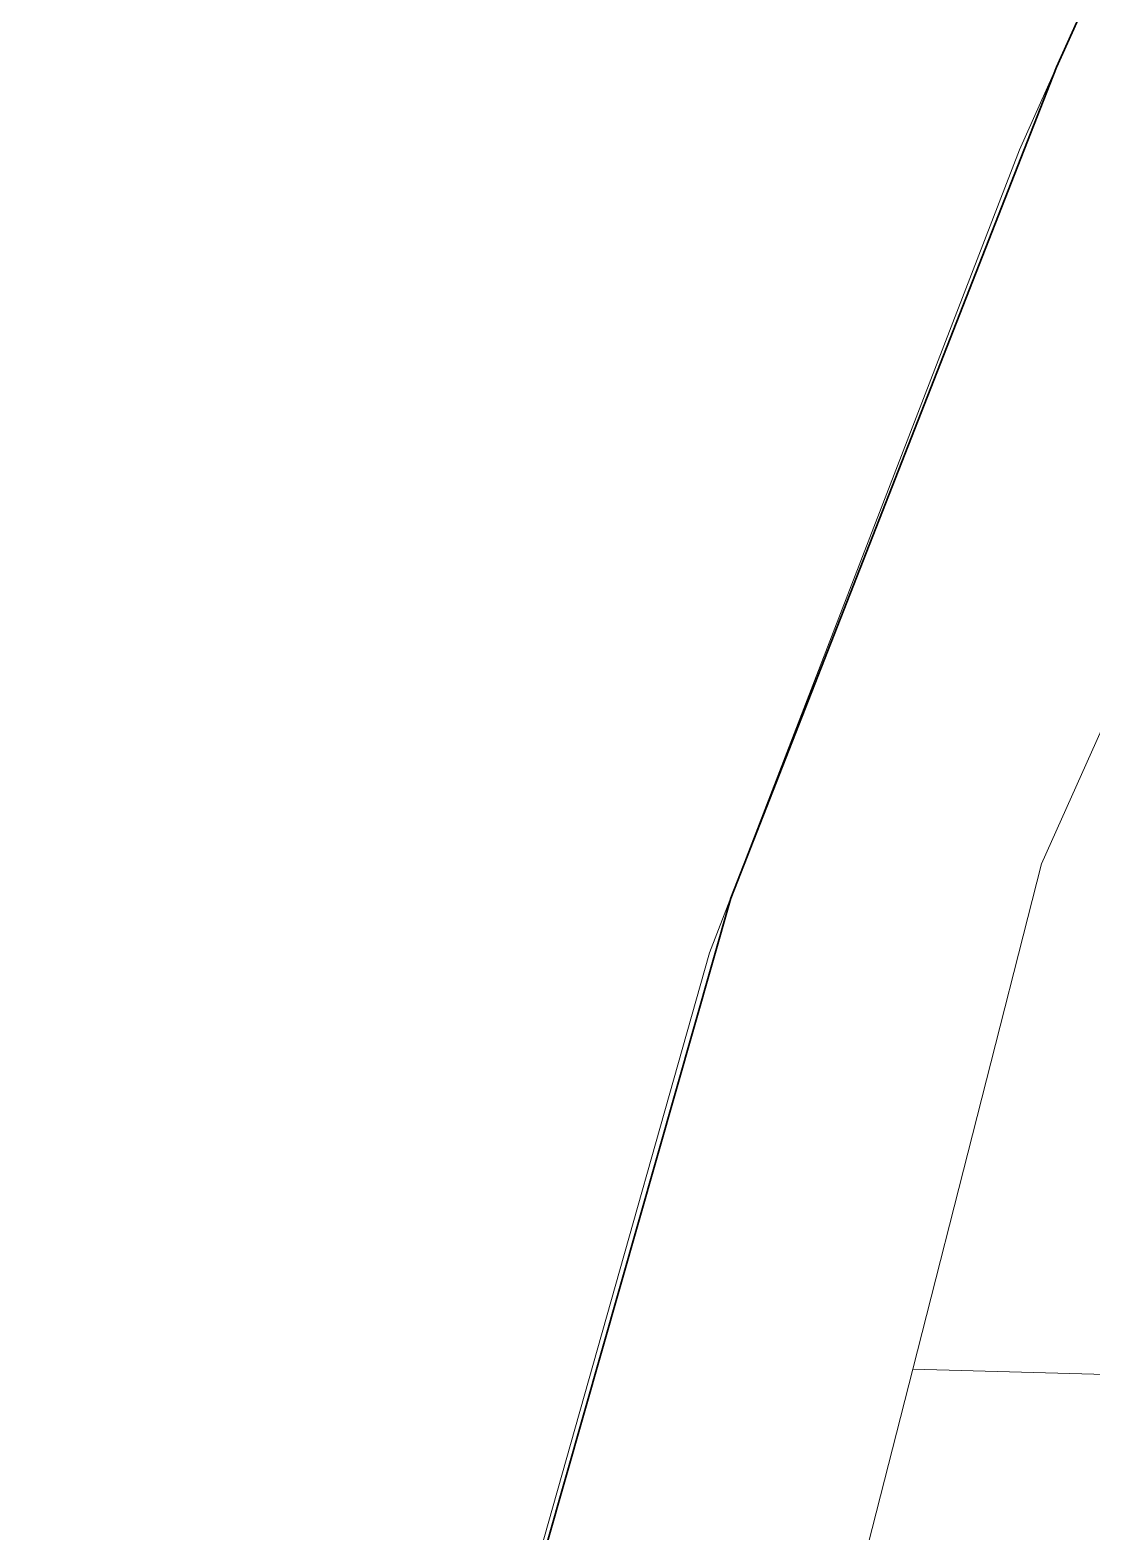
# Model space of a CAD drawing. Header units: metres. Extents: x 264965 to 265706, y 6180501 to 6181430.
# Drawn here: x 265005.4 to 265056.3, y 6181072.1 to 6181144 of the extents above; entities that cross this region are included whole.
import ezdxf

# ---------------------------------------------------------------- set-up
doc = ezdxf.new("R2010")
doc.units = ezdxf.units.M
doc.layers.add('_User Miscellaneous1', color=30, linetype='Continuous', lineweight=13)
doc.layers.add('Cadastre Developer_SP_NEW', color=92, linetype='Continuous', lineweight=15)

msp = doc.modelspace()

# ---------------------------------------------------------------- linework, layer by layer
at = {"layer": '_User Miscellaneous1', "lineweight": 30, "flags": 128}
msp.add_lwpolyline([(265233.367, 6180875.166), (265179.699, 6180912.229), (265175.584, 6180915.069), (265132.414, 6180944.736), (265122.899, 6180950.501), (265106.792, 6180958.591), (265104.575, 6180960.162), (265083.088, 6180968.772), (265063.62, 6180974.633), (265039.321, 6180979.532), (265005.452, 6180984.904), (265038.971, 6181102.483), (265054.567, 6181142.265), (265122.743, 6181293.162), (265133.664, 6181304.283)], dxfattribs=at)
at = {"layer": '_User Miscellaneous1', "linetype": 'Continuous'}
msp.add_lwpolyline([(265099.661, 6181242.686), (265083.04, 6181206.06), (265082.949, 6181205.855), (265059.579, 6181153.51), (265052.797, 6181138.318), (265037.952, 6181099.871), (265013.113, 6181012.049), (265005.421, 6180984.852), (265017.227, 6180983.057), (265043.915, 6180978.731), (265055.751, 6180976.492), (265067.456, 6180973.639), (265078.995, 6180970.175), (265090.335, 6180966.113), (265101.448, 6180961.462), (265112.073, 6180956.346), (265112.302, 6180956.235), (265122.868, 6180950.449), (265133.116, 6180944.117), (265137.67, 6180941.058), (265151.279, 6180931.696), (265311.739, 6180821.052)], dxfattribs=at)
at = {"layer": 'Cadastre Developer_SP_NEW', "transparency": 33554687, "flags": 128}
for points in [[(265105.672, 6181097.815), (265057.665, 6181112.68), (265053.846, 6181104.127), (265047.675, 6181079.936), (265100.86, 6181078.473, -0.072595)], [(265100.86, 6181078.473), (265047.675, 6181079.936), (265037.389, 6181039.614), (265101.754, 6181058.681, -0.072158)]]:
    msp.add_lwpolyline(points, format="xyb", close=True, dxfattribs=at)

doc.saveas('drawing.dxf')
